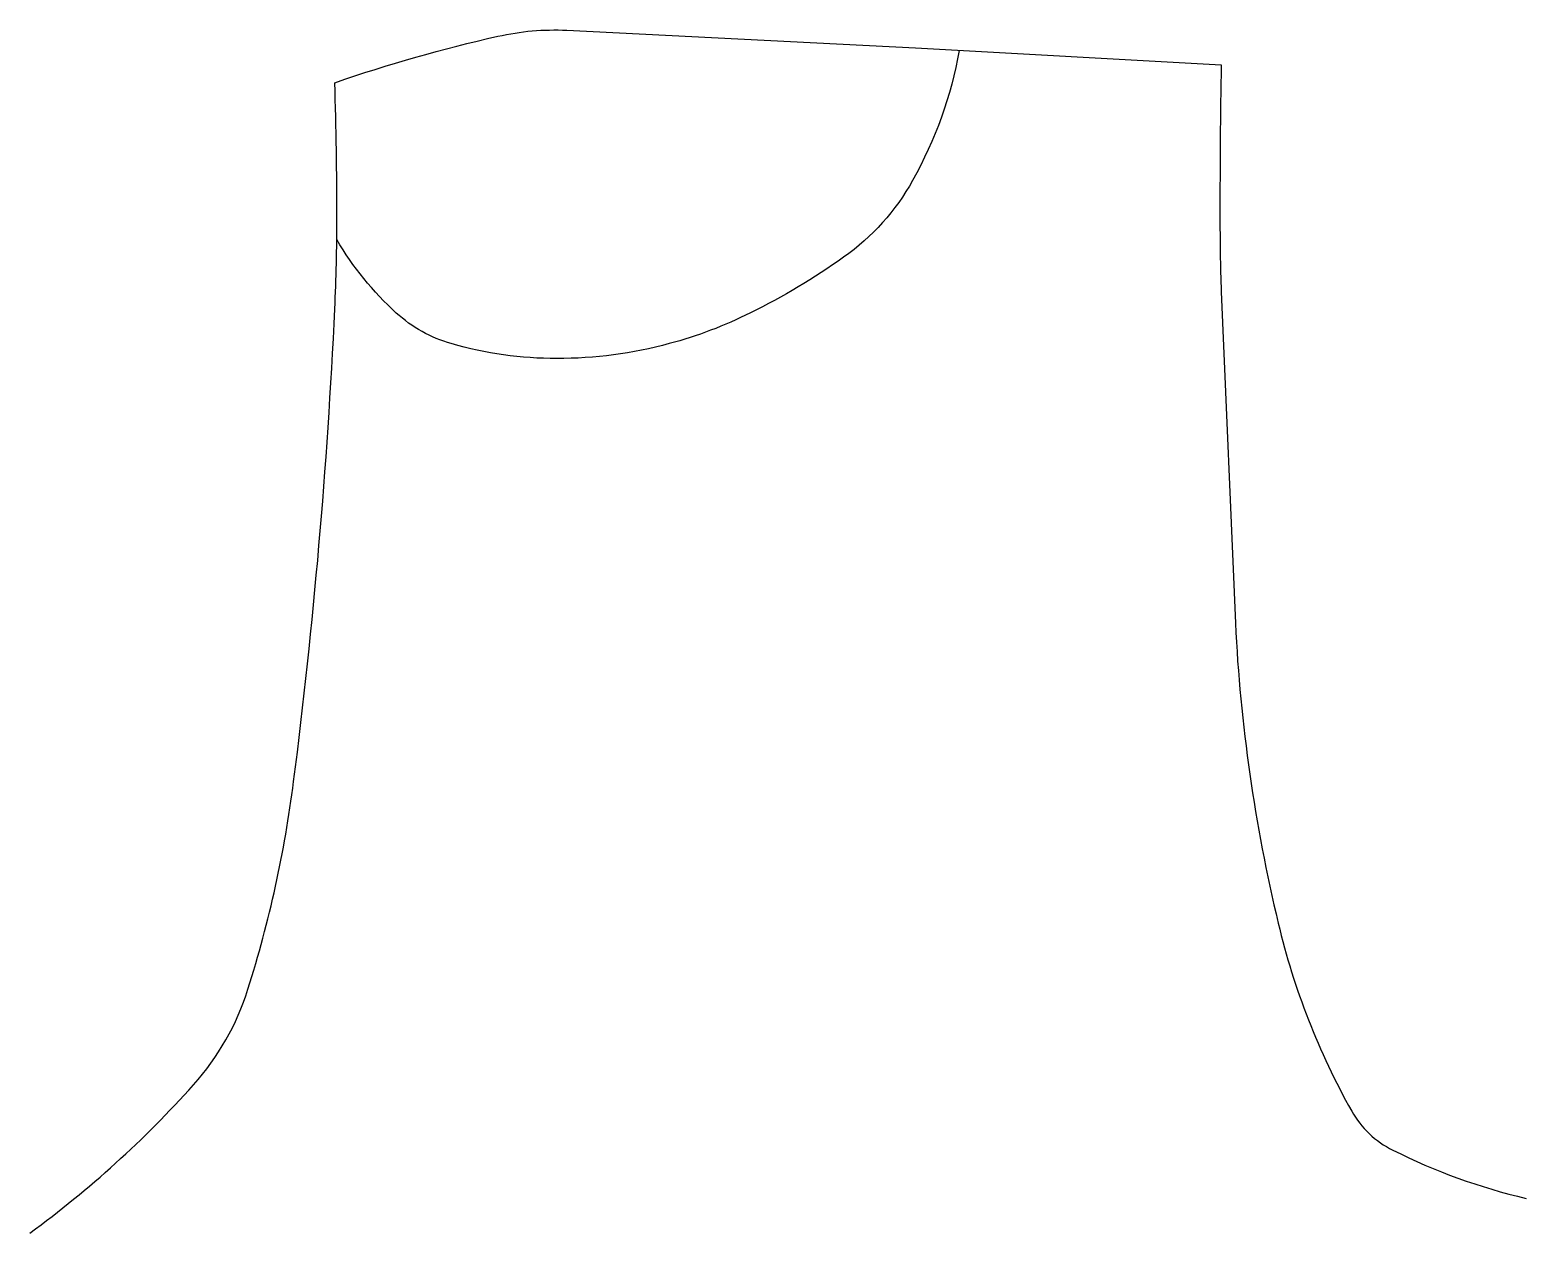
# Model space of a CAD drawing. Extents: x 12.699 to 12.921, y 8.673 to 8.852.
import ezdxf

# ---------------------------------------------------------------- set-up
doc = ezdxf.new("R2010")
doc.units = 0
doc.header["$MEASUREMENT"] = 0
doc.layers.get('0').update_dxf_attribs({"linetype": 'CONTINUOUS'})

msp = doc.modelspace()

# ---------------------------------------------------------------- linework, layer by layer
for points in [[(12.74454, 8.84407, -0.027668), (12.76876, 8.85097, -0.067978), (12.77901, 8.85186), (12.83077, 8.84923), (12.87614, 8.84671)], [(12.83725, 8.84887, -0.082864), (12.83033, 8.82958, -0.111324), (12.82008, 8.81817, -0.039313), (12.80625, 8.8099, -0.049197), (12.7942, 8.80534, -0.066002), (12.77751, 8.80313, -0.070187), (12.76183, 8.80534, -0.114859), (12.75367, 8.80989, -0.075938), (12.74484, 8.82078)], [(12.87614, 8.84671, 0.004334), (12.87595, 8.82453, 0.008344), (12.87614, 8.81301), (12.87824, 8.76385, 0.046252), (12.8846, 8.71932, 0.069625), (12.89552, 8.69142, 0.149725), (12.9016, 8.68564, 0.058523), (12.9214, 8.67847)], [(12.69927, 8.67332, 0.052613), (12.72355, 8.69531, 0.106195), (12.73165, 8.70953, 0.044862), (12.73843, 8.74035, 0.020074), (12.74454, 8.81049, 0.011675), (12.74485, 8.82401, 0.007866), (12.74454, 8.84407)]]:
    msp.add_lwpolyline(points, format="xyb")

doc.saveas('drawing.dxf')
